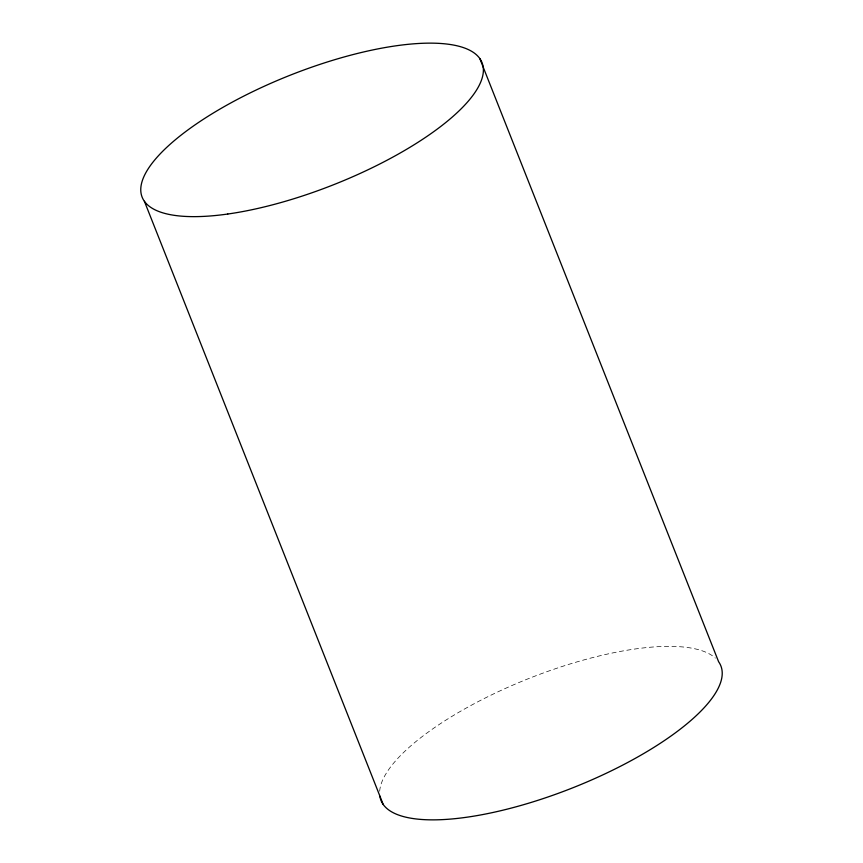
<?xml version="1.0" encoding="UTF-8"?>
<svg xmlns="http://www.w3.org/2000/svg" width="863" height="863" viewBox="0 0 863 863"><rect width="100%" height="100%" fill="white"/><g stroke="black" fill="none" stroke-linecap="round" stroke-linejoin="round"><path stroke-width="0.65" stroke-dasharray="4.32 3.24" d="M379.677 791.231A182.762 58.9 -21.6 0 1 528.922 678.469A182.762 58.9 -21.6 0 1 715.362 658.102"/><path stroke-width="1.29" d="M479.785 58.522L718.62 661.748A182.762 58.9 -21.6 0 1 572.956 787.736A182.762 58.9 -21.6 0 1 379.849 796.139M144.38 201.252L383.215 804.478M227.789 214.024A182.762 58.9 -21.6 0 0 483.377 69.515A182.762 58.9 -21.6 0 0 225.081 106.127A182.762 58.9 -21.6 0 0 227.789 214.024"/></g></svg>
